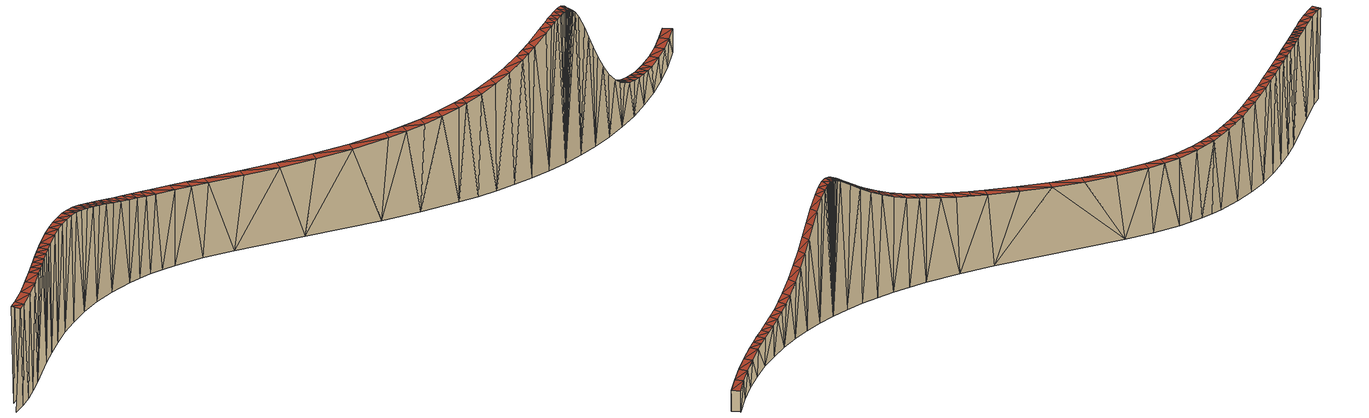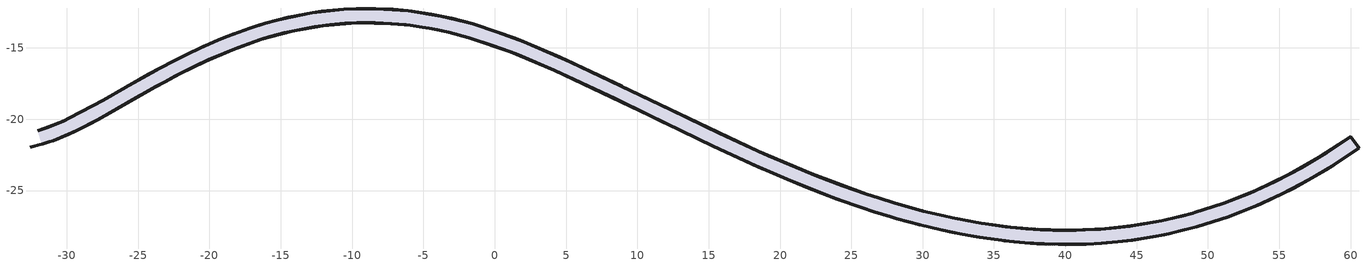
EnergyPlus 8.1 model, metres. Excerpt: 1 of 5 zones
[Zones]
zone_0
 wall outside (Exterior Wall): 60.59,-22.03 60.01,-21.21 z0:2.66; -31.77,-21.76,11.21 -32.58,-21.95,0 -31.22,-21.59,0; -32.04,-20.8,11.21 -31.29,-20.55,11.29 -31.55,-20.65,0; -31.77,-21.76,11.21 -31.22,-21.59,0 -30.95,-21.49,11.29; -30.26,-20.13,0 -31.55,-20.65,0 -31.29,-20.55,11.29; -31.29,-20.55,11.29 -29.78,-19.9,11.49 -30.26,-20.13,0; -29.85,-21.04,0 -30.95,-21.49,11.29 -31.22,-21.59,0; -29.85,-21.04,0 -29.34,-20.8,11.49 -30.95,-21.49,11.29; -27.44,-18.66,0 -30.26,-20.13,0 -29.78,-19.9,11.49; -28.43,-20.34,0 -29.34,-20.8,11.49 -29.85,-21.04,0; -27.44,-18.66,0 -29.78,-19.9,11.49 -27.01,-18.41,11.91; -29.34,-20.8,11.49 -28.43,-20.34,0 -27.84,-20.02,11.7; -26.95,-19.53,0 -27.84,-20.02,11.7 -28.43,-20.34,0; -27.84,-20.02,11.7 -26.95,-19.53,0 -26.51,-19.28,11.91; -22.52,-15.93,0 -27.44,-18.66,0 -24.28,-16.87,12.31; -24.28,-16.87,12.31 -27.44,-18.66,0 -27.01,-18.41,11.91; -23.78,-17.73,0 -25.15,-18.5,12.12 -26.95,-19.53,0; -25.15,-18.5,12.12 -25.83,-18.89,12.01 -26.95,-19.53,0; -26.51,-19.28,11.91 -26.95,-19.53,0 -25.83,-18.89,12.01; -24.47,-18.12,12.22 -25.15,-18.5,12.12 -23.78,-17.73,0; -23.79,-17.74,12.31 -24.47,-18.12,12.22 -23.78,-17.73,0; -22.52,-15.93,0 -24.28,-16.87,12.31 -22.89,-16.12,12.48; -23.11,-17.37,12.4 -23.79,-17.74,12.31 -23.78,-17.73,0; -22.06,-16.81,0 -23.11,-17.37,12.4 -23.78,-17.73,0; -22.42,-17,12.48 -23.11,-17.37,12.4 -22.06,-16.81,0; -21.48,-15.4,12.59 -22.52,-15.93,0 -22.89,-16.12,12.48; -20.68,-15.02,0 -22.52,-15.93,0 -21.48,-15.4,12.59; -22.06,-16.81,0 -21.04,-16.3,12.59 -22.42,-17,12.48; -20.26,-15.93,0 -21.04,-16.3,12.59 -22.06,-16.81,0; -21.48,-15.4,12.59 -20.41,-14.9,12.62 -20.68,-15.02,0; -21.04,-16.3,12.59 -20.26,-15.93,0 -20,-15.81,12.62; -18.72,-14.18,0 -20.68,-15.02,0 -19.35,-14.44,12.58; -19.35,-14.44,12.58 -20.68,-15.02,0 -20.41,-14.9,12.62; -18.36,-15.11,0 -18.96,-15.36,12.58 -20.26,-15.93,0; -18.96,-15.36,12.58 -20,-15.81,12.62 -20.26,-15.93,0; -18.27,-14.01,12.48 -18.72,-14.18,0 -19.35,-14.44,12.58; -18.36,-15.11,0 -17.92,-14.94,12.48 -18.96,-15.36,12.58; -16.65,-13.45,0 -18.72,-14.18,0 -17.17,-13.62,12.3; -18.27,-14.01,12.48 -17.17,-13.62,12.3 -18.72,-14.18,0; -16.35,-14.4,0 -16.85,-14.57,12.3 -18.36,-15.11,0; -16.85,-14.57,12.3 -17.92,-14.94,12.48 -18.36,-15.11,0; -16.65,-13.45,0 -17.17,-13.62,12.3 -16.07,-13.27,12.06; -15.79,-14.23,12.06 -16.85,-14.57,12.3 -16.35,-14.4,0; -14.46,-12.86,0 -16.65,-13.45,0 -16.07,-13.27,12.06; -14.24,-13.83,0 -15.79,-14.23,12.06 -16.35,-14.4,0; -16.07,-13.27,12.06 -14.98,-12.98,11.76 -14.46,-12.86,0; -14.74,-13.95,11.76 -15.79,-14.23,12.06 -14.24,-13.83,0; -14.98,-12.98,11.76 -12.79,-12.54,11.06 -14.46,-12.86,0; -13.69,-13.71,11.43 -14.74,-13.95,11.76 -14.24,-13.83,0; -12.15,-12.44,0 -14.46,-12.86,0 -12.79,-12.54,11.06; -12.02,-13.43,0 -12.63,-13.52,11.06 -14.24,-13.83,0; -12.63,-13.52,11.06 -13.69,-13.71,11.43 -14.24,-13.83,0; -12.15,-12.44,0 -12.79,-12.54,11.06 -10.58,-12.29,10.34; -12.63,-13.52,11.06 -12.02,-13.43,0 -11.58,-13.38,10.69; -9.71,-12.24,0 -12.15,-12.44,0 -10.58,-12.29,10.34; -9.68,-13.24,0 -10.52,-13.28,10.34 -12.02,-13.43,0; -11.58,-13.38,10.69 -12.02,-13.43,0 -10.52,-13.28,10.34; -10.58,-12.29,10.34 -8.34,-12.24,9.69 -9.71,-12.24,0; -10.52,-13.28,10.34 -9.68,-13.24,0 -9.45,-13.24,10; -7.13,-12.3,0 -9.71,-12.24,0 -8.34,-12.24,9.69; -7.2,-13.3,0 -8.37,-13.24,9.69 -9.68,-13.24,0; -9.68,-13.24,0 -8.37,-13.24,9.69 -9.45,-13.24,10; -8.37,-13.24,9.69 -7.2,-13.3,0 -7.28,-13.29,9.41; -8.34,-12.24,9.69 -6.07,-12.4,9.17 -7.13,-12.3,0; -7.28,-13.29,9.41 -7.2,-13.3,0 -6.19,-13.39,9.17; -5.92,-13.43,0 -6.19,-13.39,9.17 -7.2,-13.3,0; -5.79,-12.43,0 -7.13,-12.3,0 -6.07,-12.4,9.17; -6.19,-13.39,9.17 -5.92,-13.43,0 -5.09,-13.54,8.97; -6.07,-12.4,9.17 -4.41,-12.65,0 -5.79,-12.43,0; -4.41,-12.65,0 -6.07,-12.4,9.17 -3.8,-12.76,8.8; -4.59,-13.63,0 -5.09,-13.54,8.97 -5.92,-13.43,0; -5.09,-13.54,8.97 -4.59,-13.63,0 -4,-13.74,8.8; -4,-13.74,8.8 -4.59,-13.63,0 -3.23,-13.91,0; -3,-12.94,0 -4.41,-12.65,0 -3.8,-12.76,8.8; -4,-13.74,8.8 -3.23,-13.91,0 -1.83,-14.28,8.54; -1.56,-13.32,8.54 -3,-12.94,0 -3.8,-12.76,8.8; -1.83,-14.28,8.54 -3.23,-13.91,0 -1.83,-14.28,0; -1.56,-13.32,0 -3,-12.94,0 -1.56,-13.32,8.54; -0.1,-14.84,8.4 -1.83,-14.28,0 1.09,-15.27,0; -0.1,-14.84,8.4 -1.83,-14.28,8.54 -1.83,-14.28,0; 0.23,-13.89,8.4 1.45,-14.34,0 -1.56,-13.32,0; -1.56,-13.32,8.54 0.23,-13.89,8.4 -1.56,-13.32,0; 1.09,-15.27,0 1.65,-15.49,8.31 -0.1,-14.84,8.4; 2.02,-14.56,8.31 1.45,-14.34,0 0.23,-13.89,8.4; 1.09,-15.27,0 4.19,-16.56,0 1.65,-15.49,8.31; 2.02,-14.56,8.31 4.59,-15.65,0 1.45,-14.34,0; 5.09,-16.97,8.25 1.65,-15.49,8.31 4.19,-16.56,0; 5.5,-16.06,8.25 4.59,-15.65,0 2.02,-14.56,8.31; 8.49,-18.58,8.3 5.09,-16.97,8.25 4.19,-16.56,0; 10.85,-19.73,0 8.49,-18.58,8.3 4.19,-16.56,0; 18.47,-22.24,0 4.59,-15.65,0 12.33,-19.34,8.48; 5.5,-16.06,8.25 8.93,-17.68,8.31 4.59,-15.65,0; 4.59,-15.65,0 8.93,-17.68,8.31 12.33,-19.34,8.48; 11.89,-20.24,8.48 8.49,-18.58,8.3 10.85,-19.73,0; 15.31,-21.88,8.77 10.85,-19.73,0 18.06,-23.15,0; 10.85,-19.73,0 15.31,-21.88,8.77 11.89,-20.24,8.48; 12.33,-19.34,8.48 15.74,-20.98,8.77 18.47,-22.24,0; 18.76,-23.46,9.2 15.31,-21.88,8.77 18.06,-23.15,0; 19.16,-22.55,9.2 18.47,-22.24,0 15.74,-20.98,8.77; 21.86,-24.76,0 20.49,-24.2,9.48 18.06,-23.15,0; 18.76,-23.46,9.2 18.06,-23.15,0 20.49,-24.2,9.48; 22.23,-23.84,0 18.47,-22.24,0 19.16,-22.55,9.2; 19.16,-22.55,9.2 22.62,-23.99,9.8 22.23,-23.84,0; 22.25,-24.92,9.81 20.49,-24.2,9.48 21.86,-24.76,0; 25.78,-26.21,0 24.02,-25.6,10.19 21.86,-24.76,0; 24.02,-25.6,10.19 22.25,-24.92,9.81 21.86,-24.76,0; 22.23,-23.84,0 24.37,-24.66,10.19 26.09,-25.26,0; 24.37,-24.66,10.19 22.23,-23.84,0 22.62,-23.99,9.8; 25.78,-26.21,10.65 24.02,-25.6,10.19 25.78,-26.21,0; 26.09,-25.26,10.65 26.09,-25.26,0 24.37,-24.66,10.19; 26.57,-26.47,10.89 25.78,-26.21,0 27.78,-26.85,0; 26.57,-26.47,10.89 25.78,-26.21,10.65 25.78,-26.21,0; 26.09,-25.26,0 26.88,-25.52,10.89 28.06,-25.89,0; 26.88,-25.52,10.89 26.09,-25.26,0 26.09,-25.26,10.65; 26.57,-26.47,10.89 27.78,-26.85,0 28.17,-26.96,11.44; 28.45,-26,11.44 28.06,-25.89,0 26.88,-25.52,10.89; 29.81,-27.41,0 28.17,-26.96,11.44 27.78,-26.85,0; 28.06,-25.89,0 28.45,-26,11.44 30.06,-26.44,0; 29.74,-27.39,12.09 28.17,-26.96,11.44 29.81,-27.41,0; 28.45,-26,11.44 29.99,-26.42,12.09 30.06,-26.44,0; 29.74,-27.39,12.09 29.81,-27.41,0 31.28,-27.76,12.83; 31.87,-27.89,0 31.28,-27.76,12.83 29.81,-27.41,0; 31.49,-26.78,12.83 30.06,-26.44,0 29.99,-26.42,12.09; 31.49,-26.78,12.83 32.07,-26.91,0 30.06,-26.44,0; 32.79,-28.07,13.69 31.28,-27.76,12.83 31.87,-27.89,0; 32.97,-27.09,13.69 32.07,-26.91,0 31.49,-26.78,12.83; 33.96,-28.28,0 32.79,-28.07,13.69 31.87,-27.89,0; 34.11,-27.29,0 32.07,-26.91,0 32.97,-27.09,13.69; 33.54,-28.21,14.16 32.79,-28.07,13.69 33.96,-28.28,0; 34.11,-27.29,0 32.97,-27.09,13.69 34.4,-27.33,14.64; 33.54,-28.21,14.16 33.96,-28.28,0 34.25,-28.32,14.64; 36.07,-28.56,0 34.25,-28.32,14.64 33.96,-28.28,0; 36.17,-27.57,0 34.11,-27.29,0 34.4,-27.33,14.64; 34.25,-28.32,14.64 36.07,-28.56,0 35.67,-28.52,15.66; 34.4,-27.33,14.64 35.78,-27.52,15.66 36.17,-27.57,0; 36.4,-28.6,16.18 35.67,-28.52,15.66 36.07,-28.56,0; 35.78,-27.52,15.66 37.22,-27.67,16.69 36.17,-27.57,0; 38.2,-28.73,0 37.15,-28.66,16.69 36.07,-28.56,0; 37.15,-28.66,16.69 36.78,-28.63,16.45 36.07,-28.56,0; 36.4,-28.6,16.18 36.07,-28.56,0 36.78,-28.63,16.45; 38.25,-27.73,0 36.17,-27.57,0 37.22,-27.67,16.69; 38.2,-28.73,0 37.55,-28.69,16.91 37.15,-28.66,16.69; 37.22,-27.67,16.69 37.62,-27.7,16.91 38.25,-27.73,0; 38.2,-28.73,0 37.77,-28.71,17.01 37.55,-28.69,16.91; 38.25,-27.73,0 37.62,-27.7,16.91 37.83,-27.71,17.01; 38,-28.72,17.08 37.77,-28.71,17.01 38.2,-28.73,0; 37.83,-27.71,17.01 38.06,-27.72,17.08 38.25,-27.73,0; 38.24,-28.74,17.13 38,-28.72,17.08 38.2,-28.73,0; 38.28,-27.74,17.13 38.25,-27.73,0 38.06,-27.72,17.08; 40.36,-28.78,0 39.5,-28.78,16.48 38.2,-28.73,0; 38.35,-28.74,17.13 38.24,-28.74,17.13 38.2,-28.73,0; 39.09,-28.77,16.89 38.94,-28.77,16.98 38.2,-28.73,0; 39.23,-28.77,16.77 39.09,-28.77,16.89 38.2,-28.73,0; 38.83,-28.76,17.04 38.2,-28.73,0 38.94,-28.77,16.98; 38.47,-28.75,17.13 38.2,-28.73,0 38.59,-28.75,17.11; 38.71,-28.76,17.09 38.59,-28.75,17.11 38.2,-28.73,0; 38.83,-28.76,17.04 38.71,-28.76,17.09 38.2,-28.73,0; 38.2,-28.73,0 38.47,-28.75,17.13 38.35,-28.74,17.13; 39.5,-28.78,16.48 39.23,-28.77,16.77 38.2,-28.73,0; 40.35,-27.78,0 38.25,-27.73,0 39.52,-27.78,16.48; 38.4,-27.74,17.13 38.25,-27.73,0 38.28,-27.74,17.13; 38.25,-27.73,0 38.4,-27.74,17.13 38.51,-27.75,17.13; 38.25,-27.73,0 39.11,-27.77,16.89 39.25,-27.77,16.77; 38.25,-27.73,0 38.97,-27.76,16.98 39.11,-27.77,16.89; 38.63,-27.75,17.11 38.74,-27.76,17.09 38.25,-27.73,0; 38.86,-27.76,17.04 38.25,-27.73,0 38.74,-27.76,17.09; 38.97,-27.76,16.98 38.25,-27.73,0 38.86,-27.76,17.04; 38.25,-27.73,0 38.51,-27.75,17.13 38.63,-27.75,17.11; 39.25,-27.77,16.77 39.52,-27.78,16.48 38.25,-27.73,0; 40.36,-28.78,0 40.01,-28.78,15.74 39.5,-28.78,16.48; 40.35,-27.78,0 39.52,-27.78,16.48 40.02,-27.78,15.74; 40.01,-28.78,15.74 40.36,-28.78,0 40.77,-28.78,14.29; 40.02,-27.78,15.74 40.75,-27.78,14.29 40.35,-27.78,0; 42.47,-27.7,0 40.35,-27.78,0 42.08,-27.72,11.35; 40.75,-27.78,14.29 42.08,-27.72,11.35 40.35,-27.78,0; 42.54,-28.7,0 41.45,-28.76,12.82 40.36,-28.78,0; 40.77,-28.78,14.29 40.36,-28.78,0 41.45,-28.76,12.82; 41.45,-28.76,12.82 42.54,-28.7,0 42.14,-28.72,11.35; 42.08,-27.72,11.35 42.78,-27.68,9.92 42.47,-27.7,0; 42.14,-28.72,11.35 42.54,-28.7,0 42.86,-28.67,9.92; 44.61,-27.48,0 42.47,-27.7,0 43.58,-27.6,8.49; 42.78,-27.68,9.92 43.58,-27.6,8.49 42.47,-27.7,0; 43.69,-28.6,8.49 42.54,-28.7,0 44.74,-28.47,0; 43.69,-28.6,8.49 42.86,-28.67,9.92 42.54,-28.7,0; 44.5,-27.49,7.14 44.61,-27.48,0 43.58,-27.6,8.49; 44.74,-28.47,0 44.63,-28.48,7.14 43.69,-28.6,8.49; 44.61,-27.48,0 44.5,-27.49,7.14 45.56,-27.33,5.95; 45.56,-27.33,5.95 46.76,-27.11,0 44.61,-27.48,0; 45.72,-28.32,5.95 44.63,-28.48,7.14 44.74,-28.47,0; 45.72,-28.32,5.95 44.74,-28.47,0 46.96,-28.08,0; 46.76,-27.11,0 45.56,-27.33,5.95 46.36,-27.19,5.26; 46.96,-28.08,0 46.55,-28.17,5.26 45.72,-28.32,5.95; 46.76,-27.11,0 46.36,-27.19,5.26 47.21,-27.01,4.72; 46.96,-28.08,0 47.43,-27.98,4.72 46.55,-28.17,5.26; 48.12,-26.8,4.3 48.93,-26.58,0 46.76,-27.11,0; 46.76,-27.11,0 47.21,-27.01,4.72 48.12,-26.8,4.3; 48.36,-27.76,4.3 46.96,-28.08,0 49.2,-27.54,0; 46.96,-28.08,0 48.36,-27.76,4.3 47.43,-27.98,4.72; 49.09,-26.53,3.97 48.93,-26.58,0 48.12,-26.8,4.3; 48.36,-27.76,4.3 49.2,-27.54,0 49.37,-27.49,3.97; 49.09,-26.53,3.97 51.12,-25.88,0 48.93,-26.58,0; 51.12,-25.88,0 49.09,-26.53,3.97 51.01,-25.92,3.52; 50.35,-27.2,3.72 49.2,-27.54,0 51.46,-26.82,0; 50.35,-27.2,3.72 49.37,-27.49,3.97 49.2,-27.54,0; 51.46,-26.82,0 51.35,-26.86,3.52 50.35,-27.2,3.72; 52.92,-25.18,3.22 51.12,-25.88,0 51.01,-25.92,3.52; 52.92,-25.18,3.22 53.32,-25,0 51.12,-25.88,0; 52.34,-26.49,3.35 51.35,-26.86,3.52 51.46,-26.82,0; 52.34,-26.49,3.35 51.46,-26.82,0 53.72,-25.92,0; 52.34,-26.49,3.35 53.72,-25.92,0 53.31,-26.1,3.22; 52.92,-25.18,3.22 54.77,-24.33,3.02 53.32,-25,0; 55.21,-25.23,3.02 53.31,-26.1,3.22 53.72,-25.92,0; 54.77,-24.33,3.02 55.54,-23.94,0 53.32,-25,0; 55.21,-25.23,3.02 53.72,-25.92,0 56,-24.83,0; 56.57,-23.38,2.87 55.54,-23.94,0 54.77,-24.33,3.02; 57.06,-24.26,2.87 55.21,-25.23,3.02 56,-24.83,0; 56.57,-23.38,2.87 57.77,-22.68,0 55.54,-23.94,0; 57.06,-24.26,2.87 56,-24.83,0 58.29,-23.54,0; 57.77,-22.68,0 56.57,-23.38,2.87 58.32,-22.34,2.75; 58.85,-23.19,2.75 57.06,-24.26,2.87 58.29,-23.54,0; 60.01,-21.21,0 57.77,-22.68,0 58.32,-22.34,2.75; 58.29,-23.54,0 60.59,-22.03,0 58.85,-23.19,2.75; 60.01,-21.21,2.66 60.01,-21.21,0 58.32,-22.34,2.75; 58.85,-23.19,2.75 60.59,-22.03,0 60.59,-22.03,2.66
 roof outside (Exterior Roof): -32.04,-20.8,11.21 -31.77,-21.76,11.21 -30.95,-21.49,11.29; -32.04,-20.8,11.21 -30.95,-21.49,11.29 -31.29,-20.55,11.29; -31.29,-20.55,11.29 -30.95,-21.49,11.29 -29.34,-20.8,11.49; -31.29,-20.55,11.29 -29.34,-20.8,11.49 -29.78,-19.9,11.49; -29.78,-19.9,11.49 -29.34,-20.8,11.49 -27.84,-20.02,11.7; -29.78,-19.9,11.49 -27.84,-20.02,11.7 -28.32,-19.15,11.7; -28.32,-19.15,11.7 -27.84,-20.02,11.7 -26.51,-19.28,11.91; -28.32,-19.15,11.7 -26.51,-19.28,11.91 -27.01,-18.41,11.91; -27.01,-18.41,11.91 -26.51,-19.28,11.91 -25.83,-18.89,12.01; -27.01,-18.41,11.91 -25.83,-18.89,12.01 -26.33,-18.03,12.01; -26.33,-18.03,12.01 -25.83,-18.89,12.01 -25.15,-18.5,12.12; -26.33,-18.03,12.01 -25.15,-18.5,12.12 -25.64,-17.64,12.12; -25.64,-17.64,12.12 -25.15,-18.5,12.12 -24.47,-18.12,12.22; -25.64,-17.64,12.12 -24.47,-18.12,12.22 -24.96,-17.25,12.22; -24.96,-17.25,12.22 -24.47,-18.12,12.22 -23.79,-17.74,12.31; -24.96,-17.25,12.22 -23.79,-17.74,12.31 -24.28,-16.87,12.31; -24.28,-16.87,12.31 -23.79,-17.74,12.31 -23.11,-17.37,12.4; -24.28,-16.87,12.31 -23.11,-17.37,12.4 -23.59,-16.49,12.4; -23.59,-16.49,12.4 -23.11,-17.37,12.4 -22.42,-17,12.48; -23.59,-16.49,12.4 -22.42,-17,12.48 -22.89,-16.12,12.48; -22.89,-16.12,12.48 -22.42,-17,12.48 -21.04,-16.3,12.59; -22.89,-16.12,12.48 -21.04,-16.3,12.59 -21.48,-15.4,12.59; -21.48,-15.4,12.59 -21.04,-16.3,12.59 -20,-15.81,12.62; -21.48,-15.4,12.59 -20,-15.81,12.62 -20.41,-14.9,12.62; -20.41,-14.9,12.62 -20,-15.81,12.62 -18.96,-15.36,12.58; -20.41,-14.9,12.62 -18.96,-15.36,12.58 -19.35,-14.44,12.58; -19.35,-14.44,12.58 -18.96,-15.36,12.58 -17.92,-14.94,12.48; -19.35,-14.44,12.58 -17.92,-14.94,12.48 -18.27,-14.01,12.48; -18.27,-14.01,12.48 -17.92,-14.94,12.48 -16.85,-14.57,12.3; -18.27,-14.01,12.48 -16.85,-14.57,12.3 -17.17,-13.62,12.3; -17.17,-13.62,12.3 -16.85,-14.57,12.3 -15.79,-14.23,12.06; -17.17,-13.62,12.3 -15.79,-14.23,12.06 -16.07,-13.27,12.06; -16.07,-13.27,12.06 -15.79,-14.23,12.06 -14.74,-13.95,11.76; -16.07,-13.27,12.06 -14.74,-13.95,11.76 -14.98,-12.98,11.76; -14.98,-12.98,11.76 -14.74,-13.95,11.76 -13.69,-13.71,11.43; -14.98,-12.98,11.76 -13.69,-13.71,11.43 -13.89,-12.73,11.43; -13.89,-12.73,11.43 -13.69,-13.71,11.43 -12.63,-13.52,11.06; -13.89,-12.73,11.43 -12.63,-13.52,11.06 -12.79,-12.54,11.06; -12.79,-12.54,11.06 -12.63,-13.52,11.06 -11.58,-13.38,10.69; -12.79,-12.54,11.06 -11.58,-13.38,10.69 -11.69,-12.39,10.7; -11.69,-12.39,10.7 -11.58,-13.38,10.69 -10.52,-13.28,10.34; -11.69,-12.39,10.7 -10.52,-13.28,10.34 -10.58,-12.29,10.34; -10.58,-12.29,10.34 -10.52,-13.28,10.34 -9.45,-13.24,10; -10.58,-12.29,10.34 -9.45,-13.24,10 -9.47,-12.24,10; -9.47,-12.24,10 -9.45,-13.24,10 -8.37,-13.24,9.69; -9.47,-12.24,10 -8.37,-13.24,9.69 -8.34,-12.24,9.69; -8.34,-12.24,9.69 -8.37,-13.24,9.69 -7.28,-13.29,9.41; -8.34,-12.24,9.69 -7.28,-13.29,9.41 -7.21,-12.29,9.41; -7.21,-12.29,9.41 -7.28,-13.29,9.41 -6.19,-13.39,9.17; -7.21,-12.29,9.41 -6.19,-13.39,9.17 -6.07,-12.4,9.17; -6.07,-12.4,9.17 -6.19,-13.39,9.17 -5.09,-13.54,8.97; -6.07,-12.4,9.17 -5.09,-13.54,8.97 -4.94,-12.56,8.97; -4.94,-12.56,8.97 -5.09,-13.54,8.97 -4,-13.74,8.8; -4.94,-12.56,8.97 -4,-13.74,8.8 -3.8,-12.76,8.8; -3.8,-12.76,8.8 -4,-13.74,8.8 -1.83,-14.28,8.54; -3.8,-12.76,8.8 -1.83,-14.28,8.54 -1.56,-13.32,8.54; -1.56,-13.32,8.54 -1.83,-14.28,8.54 -0.1,-14.84,8.4; -1.56,-13.32,8.54 -0.1,-14.84,8.4 0.23,-13.89,8.4; 0.23,-13.89,8.4 -0.1,-14.84,8.4 1.65,-15.49,8.31; 0.23,-13.89,8.4 1.65,-15.49,8.31 2.02,-14.56,8.31; 2.02,-14.56,8.31 1.65,-15.49,8.31 5.09,-16.97,8.25; 2.02,-14.56,8.31 5.09,-16.97,8.25 5.5,-16.06,8.25; 5.5,-16.06,8.25 5.09,-16.97,8.25 8.49,-18.58,8.3; 5.5,-16.06,8.25 8.49,-18.58,8.3 8.93,-17.68,8.31; 8.93,-17.68,8.31 8.49,-18.58,8.3 11.89,-20.24,8.48; 8.93,-17.68,8.31 11.89,-20.24,8.48 12.33,-19.34,8.48; 12.33,-19.34,8.48 11.89,-20.24,8.48 15.31,-21.88,8.77; 12.33,-19.34,8.48 15.31,-21.88,8.77 15.74,-20.98,8.77; 15.74,-20.98,8.77 15.31,-21.88,8.77 18.76,-23.46,9.2; 15.74,-20.98,8.77 18.76,-23.46,9.2 19.16,-22.55,9.2; 19.16,-22.55,9.2 18.76,-23.46,9.2 20.49,-24.2,9.48; 19.16,-22.55,9.2 20.49,-24.2,9.48 20.88,-23.28,9.48; 20.88,-23.28,9.48 20.49,-24.2,9.48 22.25,-24.92,9.81; 20.88,-23.28,9.48 22.25,-24.92,9.81 22.62,-23.99,9.8; 22.62,-23.99,9.8 22.25,-24.92,9.81 24.02,-25.6,10.19; 22.62,-23.99,9.8 24.02,-25.6,10.19 24.37,-24.66,10.19; 24.37,-24.66,10.19 24.02,-25.6,10.19 25.78,-26.21,10.65; 24.37,-24.66,10.19 25.78,-26.21,10.65 26.09,-25.26,10.65; 26.09,-25.26,10.65 25.78,-26.21,10.65 26.57,-26.47,10.89; 26.09,-25.26,10.65 26.57,-26.47,10.89 26.88,-25.52,10.89; 26.88,-25.52,10.89 26.57,-26.47,10.89 28.17,-26.96,11.44; 26.88,-25.52,10.89 28.17,-26.96,11.44 28.45,-26,11.44; 28.45,-26,11.44 28.17,-26.96,11.44 29.74,-27.39,12.09; 28.45,-26,11.44 29.74,-27.39,12.09 29.99,-26.42,12.09; 29.99,-26.42,12.09 29.74,-27.39,12.09 31.28,-27.76,12.83; 29.99,-26.42,12.09 31.28,-27.76,12.83 31.49,-26.78,12.83; 31.49,-26.78,12.83 31.28,-27.76,12.83 32.79,-28.07,13.69; 31.49,-26.78,12.83 32.79,-28.07,13.69 32.97,-27.09,13.69; 32.97,-27.09,13.69 32.79,-28.07,13.69 33.54,-28.21,14.16; 32.97,-27.09,13.69 33.54,-28.21,14.16 33.7,-27.22,14.16; 33.7,-27.22,14.16 33.54,-28.21,14.16 34.25,-28.32,14.64; 33.7,-27.22,14.16 34.25,-28.32,14.64 34.4,-27.33,14.64; 34.4,-27.33,14.64 34.25,-28.32,14.64 35.67,-28.52,15.66; 34.4,-27.33,14.64 35.67,-28.52,15.66 35.78,-27.52,15.66; 35.78,-27.52,15.66 35.67,-28.52,15.66 36.4,-28.6,16.18; 35.78,-27.52,15.66 36.4,-28.6,16.18 36.49,-27.6,16.18; 36.49,-27.6,16.18 36.4,-28.6,16.18 36.78,-28.63,16.45; 36.49,-27.6,16.18 36.78,-28.63,16.45 36.87,-27.64,16.45; 36.87,-27.64,16.45 36.78,-28.63,16.45 37.15,-28.66,16.69; 36.87,-27.64,16.45 37.15,-28.66,16.69 37.22,-27.67,16.69; 37.22,-27.67,16.69 37.15,-28.66,16.69 37.55,-28.69,16.91; 37.22,-27.67,16.69 37.55,-28.69,16.91 37.62,-27.7,16.91; 37.62,-27.7,16.91 37.55,-28.69,16.91 38,-28.72,17.08; 37.62,-27.7,16.91 38,-28.72,17.08 38.06,-27.72,17.08; 38.06,-27.72,17.08 38,-28.72,17.08 38.47,-28.75,17.13; 38.06,-27.72,17.08 38.47,-28.75,17.13 38.51,-27.75,17.13; 38.51,-27.75,17.13 38.47,-28.75,17.13 38.94,-28.77,16.98; 38.51,-27.75,17.13 38.94,-28.77,16.98 38.97,-27.76,16.98; 38.97,-27.76,16.98 38.94,-28.77,16.98 39.5,-28.78,16.48; 38.97,-27.76,16.98 39.5,-28.78,16.48 39.52,-27.78,16.48; 39.52,-27.78,16.48 39.5,-28.78,16.48 40.01,-28.78,15.74; 39.52,-27.78,16.48 40.01,-28.78,15.74 40.02,-27.78,15.74; 40.02,-27.78,15.74 40.01,-28.78,15.74 40.77,-28.78,14.29; 40.02,-27.78,15.74 40.77,-28.78,14.29 40.75,-27.78,14.29; 40.75,-27.78,14.29 40.77,-28.78,14.29 41.45,-28.76,12.82; 40.75,-27.78,14.29 41.45,-28.76,12.82 41.41,-27.76,12.82; 41.41,-27.76,12.82 41.45,-28.76,12.82 42.14,-28.72,11.35; 41.41,-27.76,12.82 42.14,-28.72,11.35 42.08,-27.72,11.35; 42.08,-27.72,11.35 42.14,-28.72,11.35 42.86,-28.67,9.92; 42.08,-27.72,11.35 42.86,-28.67,9.92 42.78,-27.68,9.92; 42.78,-27.68,9.92 42.86,-28.67,9.92 43.69,-28.6,8.49; 42.78,-27.68,9.92 43.69,-28.6,8.49 43.58,-27.6,8.49; 43.58,-27.6,8.49 43.69,-28.6,8.49 44.63,-28.48,7.14; 43.58,-27.6,8.49 44.63,-28.48,7.14 44.5,-27.49,7.14; 44.5,-27.49,7.14 44.63,-28.48,7.14 45.72,-28.32,5.95; 44.5,-27.49,7.14 45.72,-28.32,5.95 45.56,-27.33,5.95; 45.56,-27.33,5.95 45.72,-28.32,5.95 46.55,-28.17,5.26; 45.56,-27.33,5.95 46.55,-28.17,5.26 46.36,-27.19,5.26; 46.36,-27.19,5.26 46.55,-28.17,5.26 47.43,-27.98,4.72; 46.36,-27.19,5.26 47.43,-27.98,4.72 47.21,-27.01,4.72; 47.21,-27.01,4.72 47.43,-27.98,4.72 48.36,-27.76,4.3; 47.21,-27.01,4.72 48.36,-27.76,4.3 48.12,-26.8,4.3; 48.12,-26.8,4.3 48.36,-27.76,4.3 49.37,-27.49,3.97; 48.12,-26.8,4.3 49.37,-27.49,3.97 49.09,-26.53,3.97; 49.09,-26.53,3.97 49.37,-27.49,3.97 50.35,-27.2,3.72; 49.09,-26.53,3.97 50.35,-27.2,3.72 50.04,-26.24,3.72; 50.04,-26.24,3.72 50.35,-27.2,3.72 51.35,-26.86,3.52; 50.04,-26.24,3.72 51.35,-26.86,3.52 51.01,-25.92,3.52; 51.01,-25.92,3.52 51.35,-26.86,3.52 52.34,-26.49,3.35; 51.01,-25.92,3.52 52.34,-26.49,3.35 51.98,-25.56,3.35; 51.98,-25.56,3.35 52.34,-26.49,3.35 53.31,-26.1,3.22; 51.98,-25.56,3.35 53.31,-26.1,3.22 52.92,-25.18,3.22; 52.92,-25.18,3.22 53.31,-26.1,3.22 55.21,-25.23,3.02; 52.92,-25.18,3.22 55.21,-25.23,3.02 54.77,-24.33,3.02; 54.77,-24.33,3.02 55.21,-25.23,3.02 57.06,-24.26,2.87; 54.77,-24.33,3.02 57.06,-24.26,2.87 56.57,-23.38,2.87; 56.57,-23.38,2.87 57.06,-24.26,2.87 58.85,-23.19,2.75; 56.57,-23.38,2.87 58.85,-23.19,2.75 58.32,-22.34,2.75; 58.32,-22.34,2.75 58.85,-23.19,2.75 60.59,-22.03,2.66; 58.32,-22.34,2.75 60.59,-22.03,2.66 60.01,-21.21,2.66
[Building]
unnamed.idf: North Axis {deg}=0; Terrain=City; Loads Convergence Tolerance Value=0.04; Temperature Convergence Tolerance Value {deltaC}=0.4; Solar Distribution or maybe FullExterior=FullInteriorAndExteriorWithReflections; Maximum Number of Warmup Days=25; Minimum Number of Warmup Days=6
[Site:Location]
New York J F Kennedy IntL Ar	USA: 40.65, -73.8, -5, 5
[SizingPeriod:WeatherFileConditionType]
ExtremeSizingWinterExtreme: WinterExtreme, Monday, Yes, Yes
ExtremeSizingSummerExtreme: SummerExtreme, Monday, Yes, Yes
[Construction]
EXTERIOR WALL: M01 100mm brick, M15 200mm heavyweight concrete, I02 50mm insulation board, F04 Wall air space resistance, G01a 19mm gypsum board
EXTERIOR ROOF: M11 100mm lightweight concrete, F05 Ceiling air space resistance, F16 Acoustic tile
[Material] - Thermal Absorptance=0.9
Name | - Roughness | - Thickness {m} | - Conductivity {W/m-K} | - Density {kg/m3} | - Specific Heat {J/kg-K} | - Solar Absorptance | - Visible Absorptance
M01 100MM BRICK | MediumRough | 0.1016 | 0.89 | 1920 | 790 | 0.7 | 0.7
M15 200MM HEAVYWEIGHT CONCRETE | MediumRough | 0.2032 | 1.95 | 2240 | 900 | 0.7 | 0.7
I02 50MM INSULATION BOARD | MediumRough | 0.0508 | 0.03 | 43 | 1210 | 0.7 | 0.7
G01A 19MM GYPSUM BOARD | MediumSmooth | 0.019 | 0.16 | 800 | 1090 | 0.4 | 0.4
F16 ACOUSTIC TILE | MediumSmooth | 0.0191 | 0.06 | 368 | 590 | 0.3 | 0.3
M11 100MM LIGHTWEIGHT CONCRETE | MediumRough | 0.1016 | 0.53 | 1280 | 840 | 0.5 | 0.5
[Material:AirGap]
Name | - Thermal Resistance {m2-K/W}
F04 WALL AIR SPACE RESISTANCE | 0.15
F05 CEILING AIR SPACE RESISTANCE | 0.18
[Zone]
zone_0: Type=1
[ElectricEquipment]
zone_0ElectricEquipment: Zone or ZoneList=zone_0; Schedule=MidriseApartment Apartment Equip; Design Level Calculation Method=Watts/Area; Watts per Zone Floor Area {W/m2}=3.87503
[People]
zone_0OfficePeople: Zone or ZoneList=zone_0; Number of People Schedule=MidriseApartment Apartment Occ; Number of People Calculation Method=People/Area; People per Zone Floor Area {person/m2}=0.0283092; Fraction Radiant=0.3; Sensible Heat Fraction=autocalculate; Activity Level Schedule=MidriseApartment Activity
[Lights]
zone_0OfficeLights: Zone or ZoneList=zone_0; Schedule=MidriseApartment Apartment Light; Design Level Calculation Method=Watts/Area; Watts per Zone Floor Area {W/m2}=11.8404
[ZoneInfiltration:DesignFlowRate]
zone_0_Infiltration: Zone or ZoneList=zone_0; Schedule=MidriseApartment Infil; Design Flow Rate Calculation Method=Flow/Area; Flow per Zone Floor Area {m3/s-m2}=0.000226568
[Schedule:Year]
MIDRISEAPARTMENT ACTIVITY: Schedule:Week:Daily {78c76c19-7432-46f1-b258-ac0661c6a983}, 1, 1, 12, 31
MIDRISEAPARTMENT APARTMENT EQUIP: Schedule:Week:Daily {8834b73c-ddbc-4355-91db-38c05495cc95}, 1, 1, 12, 31
MIDRISEAPARTMENT INFIL: Schedule:Week:Daily {aea13f67-aa55-4f8c-b969-1ce3e73aa537}, 1, 1, 12, 31
MIDRISEAPARTMENT APARTMENT OCC: Schedule:Week:Daily {dfcaa5b0-c5fd-41a0-a8de-bc57fc225c10}, 1, 1, 12, 31
MIDRISEAPARTMENT APARTMENT LIGHT: Schedule:Week:Daily {8e01d304-ffca-49a8-b06f-42e0992d5bc0}, 1, 1, 12, 31
[Schedule:Week:Daily]
SCHEDULE:WEEK:DAILY {78C76C19-7432-46F1-B258-AC0661C6A983}: MidriseApartment Activity Default Schedule, MidriseApartment Activity Default Schedule, MidriseApartment Activity Default Schedule, MidriseApartment Activity Default Schedule, MidriseApartment Activity Default Schedule, MidriseApartment Activity Default Schedule, MidriseApartment Activity Default Schedule, MidriseApartment Activity Default Schedule, MidriseApartment Activity Summer Design Day, MidriseApartment Activity Winter Design Day, MidriseApartment Activity Default Schedule, MidriseApartment Activity Default Schedule
SCHEDULE:WEEK:DAILY {8834B73C-DDBC-4355-91DB-38C05495CC95}: MidriseApartment Apartment Equip Default Schedule, MidriseApartment Apartment Equip Default Schedule, MidriseApartment Apartment Equip Default Schedule, MidriseApartment Apartment Equip Default Schedule, MidriseApartment Apartment Equip Default Schedule, MidriseApartment Apartment Equip Default Schedule, MidriseApartment Apartment Equip Default Schedule, MidriseApartment Apartment Equip Default Schedule, MidriseApartment Apartment Equip Summer Design Day, MidriseApartment Apartment Equip Winter Design Day, MidriseApartment Apartment Equip Default Schedule, MidriseApartment Apartment Equip Default Schedule
SCHEDULE:WEEK:DAILY {AEA13F67-AA55-4F8C-B969-1CE3E73AA537}: MidriseApartment Infil Default Schedule, MidriseApartment Infil Default Schedule, MidriseApartment Infil Default Schedule, MidriseApartment Infil Default Schedule, MidriseApartment Infil Default Schedule, MidriseApartment Infil Default Schedule, MidriseApartment Infil Default Schedule, MidriseApartment Infil Default Schedule, MidriseApartment Infil Summer Design Day, MidriseApartment Infil Winter Design Day, MidriseApartment Infil Default Schedule, MidriseApartment Infil Default Schedule
SCHEDULE:WEEK:DAILY {DFCAA5B0-C5FD-41A0-A8DE-BC57FC225C10}: MidriseApartment Apartment Occ Default Schedule, MidriseApartment Apartment Occ Default Schedule, MidriseApartment Apartment Occ Default Schedule, MidriseApartment Apartment Occ Default Schedule, MidriseApartment Apartment Occ Default Schedule, MidriseApartment Apartment Occ Default Schedule, MidriseApartment Apartment Occ Default Schedule, MidriseApartment Apartment Occ Default Schedule, MidriseApartment Apartment Occ Summer Design Day, MidriseApartment Apartment Occ Winter Design Day, MidriseApartment Apartment Occ Default Schedule, MidriseApartment Apartment Occ Default Schedule
SCHEDULE:WEEK:DAILY {8E01D304-FFCA-49A8-B06F-42E0992D5BC0}: MidriseApartment Apartment Light Default Schedule, MidriseApartment Apartment Light Default Schedule, MidriseApartment Apartment Light Default Schedule, MidriseApartment Apartment Light Default Schedule, MidriseApartment Apartment Light Default Schedule, MidriseApartment Apartment Light Default Schedule, MidriseApartment Apartment Light Default Schedule, MidriseApartment Apartment Light Default Schedule, MidriseApartment Apartment Light Summer Design Day, MidriseApartment Apartment Light Winter Design Day, MidriseApartment Apartment Light Default Schedule, MidriseApartment Apartment Light Default Schedule
[Schedule:Day:Interval]
MIDRISEAPARTMENT ACTIVITY DEFAULT SCHEDULE; MIDRISEAPARTMENT ACTIVITY SUMMER DESIGN DAY; MIDRISEAPARTMENT ACTIVITY WINTER DESIGN DAY: No, 24:00, 120
MIDRISEAPARTMENT APARTMENT EQUIP DEFAULT SCHEDULE; MIDRISEAPARTMENT APARTMENT EQUIP SUMMER DESIGN DAY; MIDRISEAPARTMENT APARTMENT EQUIP WINTER DESIGN DAY: No, 01:00, 0.45, 02:00, 0.41, 03:00, 0.39, 05:00, 0.38, 06:00, 0.43, 07:00, 0.54, 08:00, 0.65, 09:00, 0.66, 10:00, 0.67, 11:00, 0.69, 12:00, 0.7, 13:00, 0.69, 14:00, 0.66, 15:00, 0.65, 16:00, 0.68, 17:00, 0.8, 19:00, 1, 20:00, 0.93, 21:00, 0.89, 22:00, 0.85, 23:00, 0.71, 24:00, 0.58
MIDRISEAPARTMENT INFIL DEFAULT SCHEDULE; MIDRISEAPARTMENT INFIL SUMMER DESIGN DAY; MIDRISEAPARTMENT INFIL WINTER DESIGN DAY: No, 24:00, 1
MIDRISEAPARTMENT APARTMENT OCC DEFAULT SCHEDULE; MIDRISEAPARTMENT APARTMENT OCC SUMMER DESIGN DAY; MIDRISEAPARTMENT APARTMENT OCC WINTER DESIGN DAY: No, 07:00, 1, 08:00, 0.85, 09:00, 0.39, 16:00, 0.25, 17:00, 0.3, 18:00, 0.52, 21:00, 0.87, 24:00, 1
MIDRISEAPARTMENT APARTMENT LIGHT DEFAULT SCHEDULE; MIDRISEAPARTMENT APARTMENT LIGHT SUMMER DESIGN DAY; MIDRISEAPARTMENT APARTMENT LIGHT WINTER DESIGN DAY: No, 04:00, 0.067, 05:00, 0.187, 06:00, 0.394, 07:00, 0.44, 08:00, 0.393, 09:00, 0.172, 15:00, 0.119, 16:00, 0.206, 17:00, 0.439, 18:00, 0.616, 19:00, 0.829, 20:00, 0.986, 21:00, 1, 22:00, 0.692, 23:00, 0.384, 24:00, 0.16
